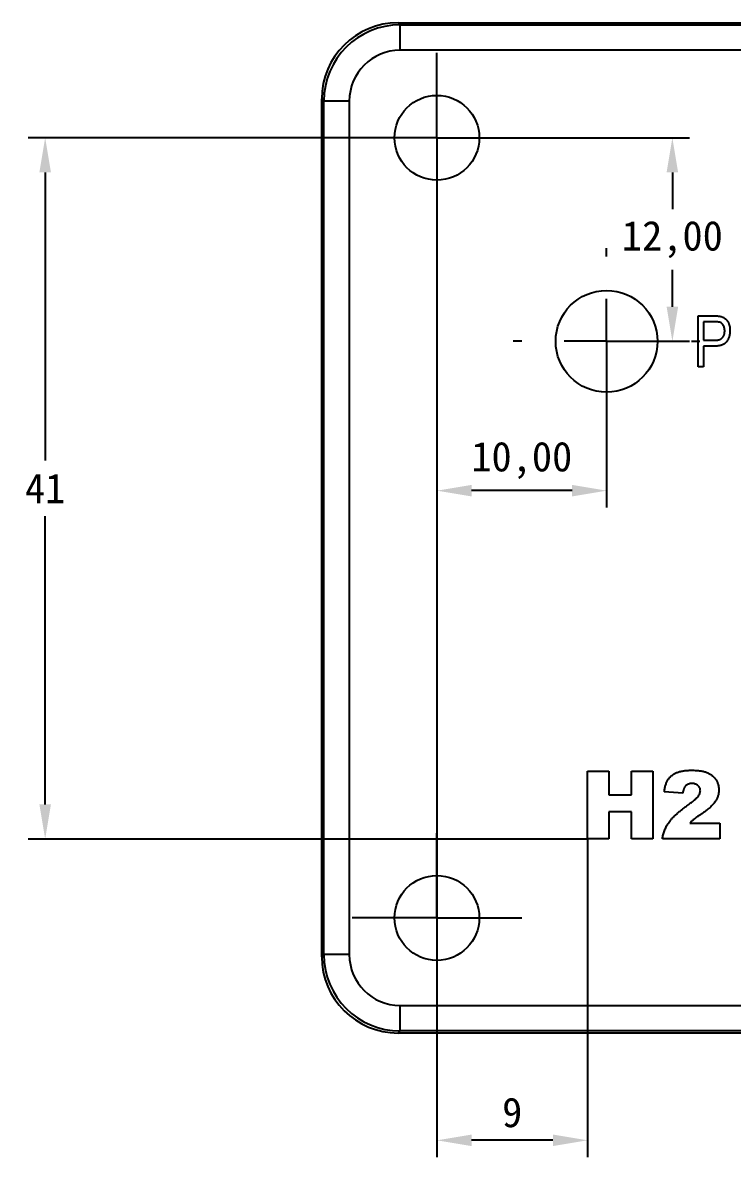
# Model space of a CAD drawing. Header units: millimetres. Extents: x 0 to 594, y 0 to 420.
# Drawn here: x 194.7 to 278.4, y 126.6 to 260.4 of the extents above; entities that cross this region are included whole.
import ezdxf

# ---------------------------------------------------------------- set-up
doc = ezdxf.new("R2010")
doc.units = ezdxf.units.MM
doc.header["$PDSIZE"] = -1
doc.layers.add('10', color=7, linetype='Continuous')
doc.dimstyles.new('ISO-25', dxfattribs={"dimtxt": 2.5, "dimasz": 2.5, "dimexe": 1.25, "dimexo": 0.625, "dimtad": 1, "dimtxsty": 'Standard', "dimcen": 2.5, "dimadec": 0, "dimazin": 0, "dimtfac": 1, "dimtmove": 0, "dimatfit": 3, "dimfxl": 1, "dimarcsym": 0})

# ---------------------------------------------------------------- blocks, each defined once
blk = doc.blocks.new('SW_CENTERMARKSYMBOL_1')
at = {"layer": '10', "color": 0}
for p, q in [((0, 5), (0, 10)), ((0, 0), (0, 5)), ((-5, 0), (-10, 0)), ((0, 0), (-5, 0)), ((0, 0), (0, -5)), ((0, 0), (5, 0)), ((5, 0), (10, 0)), ((0, -5), (0, -10))]:
    blk.add_line(p, q, dxfattribs=at)
blk = doc.blocks.new('SW_CENTERMARKSYMBOL_2')
at = {"layer": '10', "color": 0}
for p, q in [((0, 5), (0, 10)), ((0, 0), (0, 5)), ((-5, 0), (-10, 0)), ((0, 0), (-5, 0)), ((0, 0), (0, -5)), ((0, 0), (5, 0)), ((5, 0), (10, 0)), ((0, -5), (0, -10))]:
    blk.add_line(p, q, dxfattribs=at)
blk = doc.blocks.new('SW_CENTERMARKSYMBOL_4')
at = {"layer": '10', "color": 0}
for p, q in [((0, 10), (0, 11)), ((0, 0), (0, 5)), ((-10, 0), (-11, 0)), ((0, 0), (-5, 0)), ((0, 0), (0, -5)), ((0, 0), (5, 0)), ((10, 0), (11, 0)), ((0, -10), (0, -11))]:
    blk.add_line(p, q, dxfattribs=at)
blk = doc.blocks.new('*D6')
at = {"color": 0, "lineweight": -2, "transparency": 16777216}
for p, q in [((243.56, 246.85), (273.31, 246.85)), ((271.31, 242.77), (271.31, 238.42)), ((271.31, 226.93), (271.31, 231.29)), ((263.56, 222.85), (273.31, 222.85))]:
    blk.add_line(p, q, dxfattribs=at)
at = {"color": 0, "transparency": 16777216}
for points in [[(270.63, 242.77), (271.99, 242.77), (271.31, 246.85)], [(270.63, 226.93), (271.99, 226.93), (271.31, 222.85)]]:
    blk.add_solid(points, dxfattribs=at)
at = {"layer": 'Defpoints', "color": 0, "transparency": 16777216}
for p in [(243.56, 246.85), (271.31, 246.85), (263.56, 222.85)]:
    blk.add_point(p, dxfattribs=at)
at = {"color": 0, "transparency": 16777216, "insert": (271.31, 234.85), "char_height": 3.5, "attachment_point": 5}
blk.add_mtext('12,00', dxfattribs=at)
blk = doc.blocks.new('*D7')
at = {"color": 0, "lineweight": -2, "transparency": 16777216}
for p, q in [((243.56, 246.85), (243.56, 203.24)), ((263.56, 222.85), (263.56, 203.24)), ((259.48, 205.24), (247.64, 205.24))]:
    blk.add_line(p, q, dxfattribs=at)
at = {"color": 0, "transparency": 16777216}
for points in [[(247.64, 205.92), (247.64, 204.56), (243.56, 205.24)], [(259.48, 205.92), (259.48, 204.56), (263.56, 205.24)]]:
    blk.add_solid(points, dxfattribs=at)
at = {"layer": 'Defpoints', "color": 0, "transparency": 16777216}
for p in [(243.56, 246.85), (263.56, 222.85), (243.56, 205.24)]:
    blk.add_point(p, dxfattribs=at)
at = {"color": 0, "transparency": 16777216, "insert": (253.56, 208.81), "char_height": 3.5, "attachment_point": 5}
blk.add_mtext('10,00', dxfattribs=at)
blk = doc.blocks.new('*D9')
at = {"color": 0, "lineweight": -2, "transparency": 16777216}
for p, q in [((243.56, 246.85), (195.38, 246.85)), ((197.38, 242.77), (197.38, 208.78)), ((197.38, 168.24), (197.38, 202.23)), ((261.31, 164.16), (195.38, 164.16))]:
    blk.add_line(p, q, dxfattribs=at)
at = {"color": 0, "transparency": 16777216}
for points in [[(196.7, 242.77), (198.06, 242.77), (197.38, 246.85)], [(196.7, 168.24), (198.06, 168.24), (197.38, 164.16)]]:
    blk.add_solid(points, dxfattribs=at)
at = {"layer": 'Defpoints', "color": 0, "transparency": 16777216}
for p in [(197.38, 246.85), (243.56, 246.85), (261.31, 164.16)]:
    blk.add_point(p, dxfattribs=at)
at = {"color": 0, "transparency": 16777216, "insert": (197.38, 205.51), "char_height": 3.5, "attachment_point": 5}
blk.add_mtext('41', dxfattribs=at)
blk = doc.blocks.new('*D10')
at = {"color": 0, "lineweight": -2, "transparency": 16777216}
for p, q in [((243.56, 246.85), (243.56, 126.63)), ((261.31, 164.16), (261.31, 126.63)), ((257.23, 128.63), (247.64, 128.63))]:
    blk.add_line(p, q, dxfattribs=at)
at = {"color": 0, "transparency": 16777216}
for points in [[(247.64, 129.31), (247.64, 127.95), (243.56, 128.63)], [(257.23, 129.31), (257.23, 127.95), (261.31, 128.63)]]:
    blk.add_solid(points, dxfattribs=at)
at = {"layer": 'Defpoints', "color": 0, "transparency": 16777216}
for p in [(243.56, 246.85), (261.31, 164.16), (243.56, 128.63)]:
    blk.add_point(p, dxfattribs=at)
at = {"color": 0, "transparency": 16777216, "insert": (252.43, 131.9), "char_height": 3.5, "attachment_point": 5}
blk.add_mtext('9', dxfattribs=at)

msp = doc.modelspace()

# ---------------------------------------------------------------- linework, layer by layer
at = {"color": 7, "linetype": 'Continuous', "lineweight": 25}
for p, q in [((238.98, 260.424), (239.229, 260.176)), ((238.98, 260.424), (352.131, 260.424)), ((239.229, 257.178), (239.229, 260.176)), ((239.229, 260.176), (351.883, 260.176)), ((351.883, 257.178), (239.229, 257.178)), ((230.234, 251.182), (229.986, 251.43)), ((229.986, 150.279), (229.986, 251.43)), ((230.234, 150.527), (230.234, 251.182)), ((233.232, 251.182), (230.234, 251.182)), ((233.232, 251.182), (233.232, 150.527)), ((274.361, 225.854), (276.209, 225.854)), ((274.361, 219.854), (274.361, 225.854)), ((274.985, 225.153), (274.985, 222.971)), ((276.278, 225.153), (274.985, 225.153)), ((274.985, 222.971), (276.29, 222.971)), ((276.251, 222.27), (274.985, 222.27)), ((274.985, 222.27), (274.985, 219.854)), ((274.985, 219.854), (274.361, 219.854)), ((261.309, 172.164), (263.803, 172.164)), ((261.309, 164.164), (261.309, 172.164)), ((263.803, 172.164), (263.803, 169.358)), ((266.504, 172.164), (268.998, 172.164)), ((266.504, 169.358), (266.504, 172.164)), ((268.998, 172.164), (268.998, 164.164)), ((263.803, 169.358), (266.504, 169.358)), ((272.53, 169.566), (270.348, 169.737)), ((263.803, 167.384), (263.803, 164.164)), ((266.504, 167.384), (263.803, 167.384)), ((266.504, 164.164), (266.504, 167.384)), ((273.355, 166.034), (276.894, 166.034)), ((276.894, 166.034), (276.894, 164.164)), ((263.803, 164.164), (261.309, 164.164)), ((268.998, 164.164), (266.504, 164.164)), ((276.894, 164.164), (270.14, 164.164)), ((229.986, 150.279), (230.234, 150.527)), ((233.232, 150.527), (230.234, 150.527)), ((239.229, 144.531), (351.883, 144.531)), ((239.229, 141.532), (239.229, 144.531)), ((239.229, 141.532), (238.98, 141.284)), ((352.131, 141.284), (238.98, 141.284)), ((351.883, 141.532), (239.229, 141.532))]:
    msp.add_line(p, q, dxfattribs=at)
for centre, radius in [((243.556, 246.854), 5), ((263.556, 222.854), 6), ((243.556, 154.854), 5)]:
    msp.add_circle(centre, radius, dxfattribs=at)
for centre, major_axis, ratio, start_param, end_param in [((238.991, 251.419), (6.372, -6.372), 0.9987828, 2.3568035, 3.9263818), ((239.236, 251.174), (-6.367, 6.367), 0.9995934, 5.4983961, 7.0679745), ((239.236, 251.174), (4.248, -4.248), 0.9987828, 2.3568035, 3.9263818), ((238.991, 150.29), (6.372, 6.372), 0.9987828, 2.3568035, 3.9263818), ((239.236, 150.534), (6.367, 6.367), 0.9995934, 2.3568035, 3.9263818), ((239.236, 150.534), (4.248, 4.248), 0.9987828, 2.3568035, 3.9263818)]:
    msp.add_ellipse(centre, major_axis=major_axis, ratio=ratio, start_param=start_param, end_param=end_param, dxfattribs=at)
for points, knots in [([(276.209, 225.854), (276.262, 225.854), (276.364, 225.855), (276.511, 225.847), (276.647, 225.84), (276.773, 225.826), (276.888, 225.811), (276.992, 225.792), (277.086, 225.767), (277.144, 225.748), (277.171, 225.739)], [0, 0, 0, 0, 0.1626432, 0.3129012, 0.4532938, 0.5841303, 0.7028496, 0.8110576, 0.9105861, 1, 1, 1, 1]), ([(277.478, 224.083), (277.477, 224.141), (277.474, 224.255), (277.446, 224.418), (277.403, 224.568), (277.341, 224.703), (277.267, 224.821), (277.187, 224.922), (277.097, 225.001), (277.014, 225.051), (276.94, 225.082), (276.875, 225.101), (276.799, 225.116), (276.714, 225.13), (276.619, 225.141), (276.514, 225.147), (276.399, 225.153), (276.319, 225.153), (276.278, 225.153)], [0, 0, 0, 0, 0.0937697, 0.1814497, 0.2641823, 0.3436336, 0.418713, 0.4866707, 0.5498142, 0.6096024, 0.6413728, 0.6773811, 0.7185834, 0.7646709, 0.8157395, 0.8718107, 0.9330046, 1, 1, 1, 1]), ([(277.171, 225.739), (277.206, 225.725), (277.276, 225.698), (277.374, 225.645), (277.467, 225.585), (277.555, 225.517), (277.637, 225.44), (277.714, 225.354), (277.784, 225.26), (277.85, 225.158), (277.91, 225.05), (277.96, 224.934), (278.005, 224.813), (278.039, 224.685), (278.068, 224.551), (278.087, 224.412), (278.1, 224.266), (278.101, 224.167), (278.101, 224.116)], [0, 0, 0, 0, 0.0560724, 0.112012, 0.1671712, 0.2228106, 0.2789096, 0.3363554, 0.3951583, 0.4560716, 0.5180446, 0.5814041, 0.6456616, 0.7121083, 0.780061, 0.8508852, 0.9237296, 1, 1, 1, 1]), ([(278.101, 224.116), (278.1, 224.049), (278.098, 223.919), (278.079, 223.728), (278.046, 223.548), (278.001, 223.376), (277.943, 223.214), (277.87, 223.061), (277.786, 222.918), (277.689, 222.783), (277.575, 222.66), (277.441, 222.555), (277.289, 222.466), (277.117, 222.395), (276.927, 222.337), (276.718, 222.298), (276.491, 222.275), (276.333, 222.272), (276.251, 222.27)], [0, 0, 0, 0, 0.0666329, 0.1303182, 0.1914144, 0.2502217, 0.3076442, 0.3637784, 0.4189405, 0.4741774, 0.5293395, 0.5857244, 0.6441603, 0.7054842, 0.7712613, 0.8419873, 0.9179167, 1, 1, 1, 1]), ([(276.29, 222.971), (276.339, 222.972), (276.435, 222.975), (276.575, 222.986), (276.704, 223.008), (276.822, 223.038), (276.93, 223.077), (277.028, 223.124), (277.116, 223.181), (277.194, 223.246), (277.26, 223.321), (277.32, 223.403), (277.369, 223.496), (277.408, 223.597), (277.44, 223.706), (277.462, 223.824), (277.475, 223.95), (277.477, 224.038), (277.478, 224.083)], [0, 0, 0, 0, 0.0793316, 0.1537059, 0.2235826, 0.288684, 0.34954, 0.407382, 0.4623638, 0.51587, 0.5692497, 0.6228151, 0.6780574, 0.7361072, 0.7963669, 0.8598455, 0.9278132, 1, 1, 1, 1]), ([(270.348, 169.737), (270.359, 169.812), (270.381, 169.96), (270.426, 170.173), (270.474, 170.374), (270.531, 170.562), (270.594, 170.737), (270.663, 170.901), (270.741, 171.05), (270.852, 171.233), (271.014, 171.44), (271.245, 171.657), (271.512, 171.842), (271.761, 171.971), (271.98, 172.057), (272.162, 172.113), (272.359, 172.162), (272.572, 172.2), (272.799, 172.231), (273.043, 172.251), (273.301, 172.265), (273.478, 172.267), (273.569, 172.268)], [0, 0, 0, 0, 0.0494796, 0.0968507, 0.1413642, 0.183965, 0.2243368, 0.2626087, 0.2990931, 0.333644, 0.4015159, 0.4691679, 0.5391029, 0.6119096, 0.650431, 0.6916873, 0.7358593, 0.7823387, 0.8320128, 0.8849493, 0.9409231, 1, 1, 1, 1]), ([(273.569, 172.268), (273.664, 172.266), (273.848, 172.264), (274.117, 172.254), (274.37, 172.232), (274.606, 172.204), (274.826, 172.166), (275.03, 172.121), (275.218, 172.068), (275.39, 172.005), (275.551, 171.936), (275.701, 171.856), (275.842, 171.767), (275.974, 171.669), (276.098, 171.563), (276.213, 171.447), (276.321, 171.324), (276.418, 171.191), (276.505, 171.052), (276.583, 170.909), (276.645, 170.76), (276.7, 170.609), (276.739, 170.452), (276.77, 170.291), (276.785, 170.127), (276.788, 170.015), (276.79, 169.959)], [0, 0, 0, 0, 0.0633423, 0.1234715, 0.1797634, 0.2330012, 0.282562, 0.3289209, 0.3725673, 0.4129791, 0.4517094, 0.4894324, 0.526682, 0.5631625, 0.5993546, 0.6356929, 0.6721212, 0.7088931, 0.7456436, 0.7817487, 0.8175789, 0.8532919, 0.8895437, 0.9256034, 0.9623343, 1, 1, 1, 1]), ([(273.626, 170.709), (273.555, 170.706), (273.419, 170.7), (273.225, 170.652), (273.052, 170.572), (272.925, 170.479), (272.835, 170.387), (272.773, 170.306), (272.72, 170.211), (272.668, 170.106), (272.625, 169.988), (272.588, 169.858), (272.555, 169.717), (272.539, 169.618), (272.53, 169.566)], [0, 0, 0, 0, 0.1199564, 0.2308565, 0.3374603, 0.4427136, 0.4967136, 0.5544922, 0.6163463, 0.6817716, 0.7533799, 0.8290795, 0.9112094, 1, 1, 1, 1]), ([(274.608, 169.849), (274.605, 169.906), (274.598, 170.02), (274.543, 170.182), (274.454, 170.33), (274.331, 170.461), (274.183, 170.571), (274.014, 170.653), (273.825, 170.7), (273.694, 170.706), (273.626, 170.709)], [0, 0, 0, 0, 0.1191182, 0.233288, 0.3506043, 0.4739935, 0.6018677, 0.7283519, 0.8598343, 1, 1, 1, 1]), ([(276.79, 169.959), (276.789, 169.899), (276.787, 169.779), (276.764, 169.601), (276.732, 169.424), (276.685, 169.25), (276.622, 169.077), (276.547, 168.907), (276.46, 168.738), (276.358, 168.57), (276.239, 168.401), (276.095, 168.233), (275.934, 168.057), (275.748, 167.88), (275.542, 167.699), (275.311, 167.516), (275.062, 167.325), (274.884, 167.202), (274.793, 167.139)], [0, 0, 0, 0, 0.0499913, 0.0998446, 0.1492797, 0.1991756, 0.2498571, 0.3014516, 0.3541936, 0.4079173, 0.464738, 0.5257649, 0.5920108, 0.6626747, 0.7392253, 0.8205516, 0.9075987, 1, 1, 1, 1]), ([(273.032, 168.079), (273.11, 168.136), (273.261, 168.244), (273.474, 168.405), (273.666, 168.557), (273.838, 168.694), (273.986, 168.824), (274.114, 168.942), (274.223, 169.048), (274.332, 169.175), (274.44, 169.324), (274.535, 169.502), (274.597, 169.676), (274.604, 169.792), (274.608, 169.849)], [0, 0, 0, 0, 0.1188946, 0.2279443, 0.3277242, 0.4183763, 0.4984079, 0.5698435, 0.6318315, 0.6845613, 0.7759693, 0.8570711, 0.9312064, 1, 1, 1, 1]), ([(270.14, 164.164), (270.151, 164.247), (270.172, 164.412), (270.227, 164.656), (270.29, 164.898), (270.37, 165.136), (270.467, 165.368), (270.574, 165.6), (270.701, 165.825), (270.84, 166.051), (271.006, 166.278), (271.199, 166.513), (271.428, 166.753), (271.686, 167.003), (271.976, 167.261), (272.298, 167.527), (272.652, 167.804), (272.902, 167.985), (273.032, 168.079)], [0, 0, 0, 0, 0.0498828, 0.099379, 0.1491657, 0.1988644, 0.2487859, 0.2994558, 0.3507357, 0.4027655, 0.4577631, 0.5180482, 0.5840277, 0.6554609, 0.7324838, 0.8154529, 0.9046665, 1, 1, 1, 1]), ([(274.793, 167.139), (274.739, 167.103), (274.635, 167.034), (274.488, 166.933), (274.354, 166.842), (274.233, 166.759), (274.127, 166.684), (274.036, 166.616), (273.957, 166.56), (273.87, 166.492), (273.766, 166.406), (273.637, 166.295), (273.498, 166.171), (273.404, 166.081), (273.355, 166.034)], [0, 0, 0, 0, 0.1075248, 0.2058875, 0.2945884, 0.3748697, 0.4472477, 0.5092458, 0.5623116, 0.6075174, 0.6919269, 0.7850386, 0.8881539, 1, 1, 1, 1])]:
    msp.add_open_spline(points, degree=3, knots=knots, dxfattribs=at)

# ---------------------------------------------------------------- block references
at = {"layer": '10'}
for name, p in [('SW_CENTERMARKSYMBOL_2', (243.556, 246.854)), ('SW_CENTERMARKSYMBOL_4', (263.556, 222.854)), ('SW_CENTERMARKSYMBOL_1', (243.556, 154.854))]:
    msp.add_blockref(name, p, dxfattribs=at)

# ---------------------------------------------------------------- dimensions: what is measured, and where the dimension line sits
dim = msp.add_linear_dim(base=(197.382, 246.854), p1=(261.309, 164.164), p2=(243.556, 246.854), angle=90, text='41', dimstyle='ISO-25', override={"dimtxt": 3.5, "dimasz": 4.08, "dimexe": 2, "dimexo": 0, "dimgap": 1.524, "dimtih": 1, "dimtoh": 1, "dimlfac": 0.5, "dimzin": 0, "dimadec": 2, "dimtzin": 0})
dim.commit()
dim.dimension.update_dxf_attribs({"geometry": '*D9', "text_midpoint": (197.382, 205.509)})
dim = msp.add_linear_dim(base=(271.309, 246.854), p1=(263.556, 222.854), p2=(243.556, 246.854), angle=90, dimstyle='ISO-25', override={"dimtxt": 3.5, "dimasz": 4.08, "dimexe": 2, "dimexo": 0, "dimgap": 1.524, "dimtih": 1, "dimtoh": 1, "dimlfac": 0.5, "dimzin": 0, "dimadec": 2, "dimtzin": 0})
dim.commit()
dim.dimension.update_dxf_attribs({"geometry": '*D6', "text_midpoint": (271.309, 234.854)})
dim = msp.add_linear_dim(base=(243.556, 205.242), p1=(263.556, 222.854), p2=(243.556, 246.854), dimstyle='ISO-25', override={"dimtxt": 3.5, "dimasz": 4.08, "dimexe": 2, "dimexo": 0, "dimgap": 1.524, "dimtih": 1, "dimtoh": 1, "dimlfac": 0.5, "dimzin": 0, "dimadec": 2, "dimtzin": 0})
dim.commit()
dim.dimension.update_dxf_attribs({"geometry": '*D7', "text_midpoint": (253.556, 208.808)})
dim = msp.add_linear_dim(base=(243.556, 128.627), p1=(261.309, 164.164), p2=(243.556, 246.854), text='9', dimstyle='ISO-25', override={"dimtxt": 3.5, "dimasz": 4.08, "dimexe": 2, "dimexo": 0, "dimgap": 1.524, "dimtih": 1, "dimtoh": 1, "dimlfac": 0.5, "dimzin": 0, "dimadec": 2, "dimtzin": 0})
dim.commit()
dim.dimension.update_dxf_attribs({"geometry": '*D10', "text_midpoint": (252.433, 131.901)})

doc.saveas('drawing.dxf')
